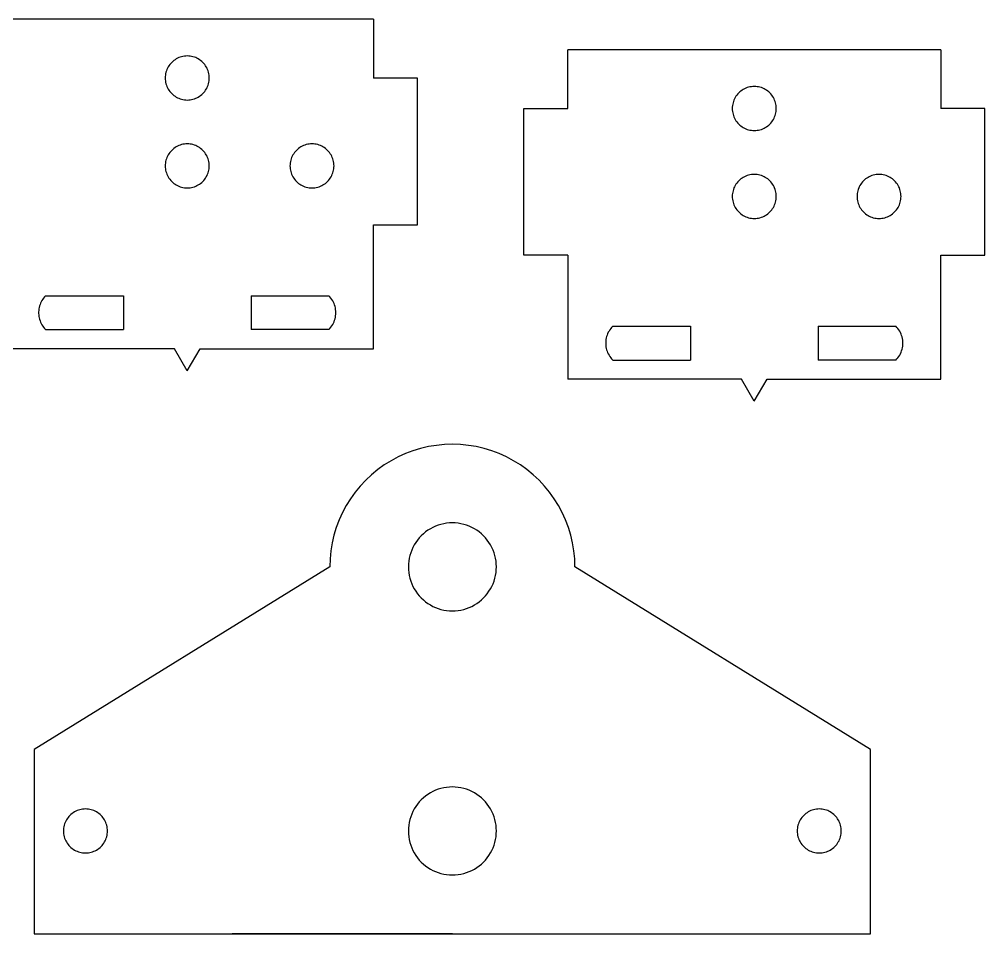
# Model space of a CAD drawing. Extents: x -403 to 403, y -278 to 278.
# Drawn here: x -116.6 to -50.8, y -158.1 to -95.8 of the extents above; entities that cross this region are included whole.
import ezdxf

# ---------------------------------------------------------------- set-up
doc = ezdxf.new("R2010")
doc.units = 0
doc.layers.get('0').update_dxf_attribs({"linetype": 'CONTINUOUS'})

msp = doc.modelspace()

# ---------------------------------------------------------------- linework, layer by layer
for p, q in [((-92.432, -95.827), (-117.832, -95.827)), ((-92.432, -95.827), (-92.432, -99.827)), ((-53.793, -97.906), (-79.193, -97.906)), ((-79.193, -101.906), (-79.193, -97.906)), ((-53.793, -97.906), (-53.793, -101.906)), ((-106.045, -98.637), (-106.121, -98.699)), ((-105.965, -98.579), (-106.045, -98.637)), ((-105.882, -98.528), (-105.965, -98.579)), ((-105.795, -98.481), (-105.882, -98.528)), ((-105.706, -98.441), (-105.795, -98.481)), ((-105.614, -98.406), (-105.706, -98.441)), ((-105.52, -98.378), (-105.614, -98.406)), ((-105.424, -98.355), (-105.52, -98.378)), ((-105.327, -98.339), (-105.424, -98.355)), ((-105.23, -98.33), (-105.327, -98.339)), ((-105.132, -98.327), (-105.23, -98.33)), ((-105.034, -98.33), (-105.132, -98.327)), ((-104.936, -98.339), (-105.034, -98.33)), ((-104.839, -98.355), (-104.936, -98.339)), ((-104.743, -98.378), (-104.839, -98.355)), ((-104.649, -98.406), (-104.743, -98.378)), ((-104.558, -98.441), (-104.649, -98.406)), ((-104.468, -98.481), (-104.558, -98.441)), ((-104.382, -98.528), (-104.468, -98.481)), ((-104.298, -98.579), (-104.382, -98.528)), ((-104.218, -98.637), (-104.298, -98.579)), ((-104.143, -98.699), (-104.218, -98.637)), ((-106.517, -99.253), (-106.552, -99.344)), ((-106.477, -99.163), (-106.517, -99.253)), ((-106.431, -99.077), (-106.477, -99.163)), ((-106.379, -98.993), (-106.431, -99.077)), ((-106.322, -98.913), (-106.379, -98.993)), ((-106.259, -98.838), (-106.322, -98.913)), ((-106.192, -98.766), (-106.259, -98.838)), ((-106.121, -98.699), (-106.192, -98.766)), ((-104.071, -98.766), (-104.143, -98.699)), ((-104.004, -98.838), (-104.071, -98.766)), ((-103.942, -98.913), (-104.004, -98.838)), ((-103.884, -98.993), (-103.942, -98.913)), ((-103.833, -99.077), (-103.884, -98.993)), ((-103.786, -99.163), (-103.833, -99.077)), ((-103.746, -99.253), (-103.786, -99.163)), ((-103.711, -99.344), (-103.746, -99.253)), ((-106.628, -99.729), (-106.632, -99.827)), ((-106.632, -99.827), (-106.628, -99.925)), ((-106.619, -99.631), (-106.628, -99.729)), ((-106.628, -99.925), (-106.619, -100.022)), ((-106.603, -99.534), (-106.619, -99.631)), ((-106.581, -99.438), (-106.603, -99.534)), ((-106.552, -99.344), (-106.581, -99.438)), ((-103.683, -99.438), (-103.711, -99.344)), ((-103.66, -99.534), (-103.683, -99.438)), ((-103.644, -99.631), (-103.66, -99.534)), ((-103.635, -99.729), (-103.644, -99.631)), ((-103.644, -100.022), (-103.635, -99.925)), ((-103.632, -99.827), (-103.635, -99.729)), ((-103.635, -99.925), (-103.632, -99.827)), ((-89.432, -99.827), (-92.432, -99.827)), ((-89.432, -109.827), (-89.432, -99.827)), ((-106.619, -100.022), (-106.603, -100.119)), ((-106.603, -100.119), (-106.581, -100.215)), ((-106.581, -100.215), (-106.552, -100.309)), ((-106.552, -100.309), (-106.517, -100.401)), ((-106.517, -100.401), (-106.477, -100.49)), ((-106.477, -100.49), (-106.431, -100.577)), ((-106.431, -100.577), (-106.379, -100.66)), ((-103.884, -100.66), (-103.833, -100.577)), ((-103.833, -100.577), (-103.786, -100.49)), ((-103.786, -100.49), (-103.746, -100.401)), ((-103.746, -100.401), (-103.711, -100.309)), ((-103.711, -100.309), (-103.683, -100.215)), ((-103.683, -100.215), (-103.66, -100.119)), ((-103.66, -100.119), (-103.644, -100.022)), ((-67.243, -100.607), (-67.327, -100.658)), ((-67.157, -100.56), (-67.243, -100.607)), ((-67.067, -100.52), (-67.157, -100.56)), ((-66.976, -100.485), (-67.067, -100.52)), ((-66.882, -100.457), (-66.976, -100.485)), ((-66.786, -100.434), (-66.882, -100.457)), ((-66.689, -100.418), (-66.786, -100.434)), ((-66.592, -100.409), (-66.689, -100.418)), ((-66.493, -100.406), (-66.592, -100.409)), ((-66.395, -100.409), (-66.493, -100.406)), ((-66.298, -100.418), (-66.395, -100.409)), ((-66.201, -100.434), (-66.298, -100.418)), ((-66.105, -100.457), (-66.201, -100.434)), ((-66.011, -100.485), (-66.105, -100.457)), ((-65.919, -100.52), (-66.011, -100.485)), ((-65.83, -100.56), (-65.919, -100.52)), ((-65.743, -100.607), (-65.83, -100.56)), ((-65.66, -100.658), (-65.743, -100.607)), ((-106.379, -100.66), (-106.322, -100.74)), ((-106.322, -100.74), (-106.259, -100.816)), ((-106.259, -100.816), (-106.192, -100.887)), ((-106.192, -100.887), (-106.121, -100.954)), ((-106.121, -100.954), (-106.045, -101.017)), ((-106.045, -101.017), (-105.965, -101.074)), ((-105.965, -101.074), (-105.882, -101.126)), ((-105.882, -101.126), (-105.795, -101.172)), ((-105.795, -101.172), (-105.706, -101.212)), ((-105.706, -101.212), (-105.614, -101.247)), ((-105.614, -101.247), (-105.52, -101.276)), ((-105.52, -101.276), (-105.424, -101.298)), ((-105.424, -101.298), (-105.327, -101.314)), ((-104.936, -101.314), (-104.839, -101.298)), ((-104.839, -101.298), (-104.743, -101.276)), ((-104.743, -101.276), (-104.649, -101.247)), ((-104.649, -101.247), (-104.558, -101.212)), ((-104.558, -101.212), (-104.468, -101.172)), ((-104.468, -101.172), (-104.382, -101.126)), ((-104.382, -101.126), (-104.298, -101.074)), ((-104.298, -101.074), (-104.218, -101.017)), ((-104.218, -101.017), (-104.143, -100.954)), ((-104.143, -100.954), (-104.071, -100.887)), ((-104.071, -100.887), (-104.004, -100.816)), ((-104.004, -100.816), (-103.942, -100.74)), ((-103.942, -100.74), (-103.884, -100.66)), ((-67.839, -101.242), (-67.879, -101.332)), ((-67.792, -101.156), (-67.839, -101.242)), ((-67.741, -101.072), (-67.792, -101.156)), ((-67.683, -100.993), (-67.741, -101.072)), ((-67.621, -100.917), (-67.683, -100.993)), ((-67.554, -100.845), (-67.621, -100.917)), ((-67.482, -100.778), (-67.554, -100.845)), ((-67.407, -100.716), (-67.482, -100.778)), ((-67.327, -100.658), (-67.407, -100.716)), ((-65.58, -100.716), (-65.66, -100.658)), ((-65.504, -100.778), (-65.58, -100.716)), ((-65.433, -100.845), (-65.504, -100.778)), ((-65.366, -100.917), (-65.433, -100.845)), ((-65.303, -100.993), (-65.366, -100.917)), ((-65.246, -101.072), (-65.303, -100.993)), ((-65.194, -101.156), (-65.246, -101.072)), ((-65.148, -101.242), (-65.194, -101.156)), ((-65.108, -101.332), (-65.148, -101.242)), ((-105.327, -101.314), (-105.23, -101.323)), ((-105.23, -101.323), (-105.132, -101.327)), ((-105.132, -101.327), (-105.034, -101.323)), ((-105.034, -101.323), (-104.936, -101.314)), ((-82.193, -101.906), (-79.193, -101.906)), ((-82.193, -111.906), (-82.193, -101.906)), ((-67.99, -101.808), (-67.993, -101.906)), ((-67.993, -101.906), (-67.99, -102.004)), ((-67.981, -101.71), (-67.99, -101.808)), ((-67.965, -101.613), (-67.981, -101.71)), ((-67.942, -101.517), (-67.965, -101.613)), ((-67.914, -101.423), (-67.942, -101.517)), ((-67.879, -101.332), (-67.914, -101.423)), ((-65.073, -101.423), (-65.108, -101.332)), ((-65.045, -101.517), (-65.073, -101.423)), ((-65.022, -101.613), (-65.045, -101.517)), ((-65.006, -101.71), (-65.022, -101.613)), ((-64.997, -101.808), (-65.006, -101.71)), ((-64.993, -101.906), (-64.997, -101.808)), ((-64.997, -102.004), (-64.993, -101.906)), ((-50.793, -101.906), (-53.793, -101.906)), ((-50.793, -111.906), (-50.793, -101.906)), ((-67.99, -102.004), (-67.981, -102.101)), ((-67.981, -102.101), (-67.965, -102.198)), ((-67.965, -102.198), (-67.942, -102.294)), ((-67.942, -102.294), (-67.914, -102.388)), ((-67.914, -102.388), (-67.879, -102.48)), ((-67.879, -102.48), (-67.839, -102.569)), ((-67.839, -102.569), (-67.792, -102.656)), ((-65.194, -102.656), (-65.148, -102.569)), ((-65.148, -102.569), (-65.108, -102.48)), ((-65.108, -102.48), (-65.073, -102.388)), ((-65.073, -102.388), (-65.045, -102.294)), ((-65.045, -102.294), (-65.022, -102.198)), ((-65.022, -102.198), (-65.006, -102.101)), ((-65.006, -102.101), (-64.997, -102.004)), ((-67.792, -102.656), (-67.741, -102.739)), ((-67.741, -102.739), (-67.683, -102.819)), ((-67.683, -102.819), (-67.621, -102.895)), ((-67.621, -102.895), (-67.554, -102.966)), ((-67.554, -102.966), (-67.482, -103.033)), ((-67.482, -103.033), (-67.407, -103.096)), ((-67.407, -103.096), (-67.327, -103.153)), ((-67.327, -103.153), (-67.243, -103.205)), ((-67.243, -103.205), (-67.157, -103.251)), ((-67.157, -103.251), (-67.067, -103.291)), ((-65.919, -103.291), (-65.83, -103.251)), ((-65.83, -103.251), (-65.743, -103.205)), ((-65.743, -103.205), (-65.66, -103.153)), ((-65.66, -103.153), (-65.58, -103.096)), ((-65.58, -103.096), (-65.504, -103.033)), ((-65.504, -103.033), (-65.433, -102.966)), ((-65.433, -102.966), (-65.366, -102.895)), ((-65.366, -102.895), (-65.303, -102.819)), ((-65.303, -102.819), (-65.246, -102.739)), ((-65.246, -102.739), (-65.194, -102.656)), ((-67.067, -103.291), (-66.976, -103.326)), ((-66.976, -103.326), (-66.882, -103.355)), ((-66.882, -103.355), (-66.786, -103.377)), ((-66.786, -103.377), (-66.689, -103.393)), ((-66.689, -103.393), (-66.592, -103.402)), ((-66.592, -103.402), (-66.493, -103.406)), ((-66.493, -103.406), (-66.395, -103.402)), ((-66.395, -103.402), (-66.298, -103.393)), ((-66.298, -103.393), (-66.201, -103.377)), ((-66.201, -103.377), (-66.105, -103.355)), ((-66.105, -103.355), (-66.011, -103.326)), ((-66.011, -103.326), (-65.919, -103.291)), ((-105.965, -104.571), (-106.045, -104.628)), ((-105.882, -104.519), (-105.965, -104.571)), ((-105.795, -104.473), (-105.882, -104.519)), ((-105.706, -104.433), (-105.795, -104.473)), ((-105.614, -104.398), (-105.706, -104.433)), ((-105.52, -104.37), (-105.614, -104.398)), ((-105.424, -104.347), (-105.52, -104.37)), ((-105.327, -104.331), (-105.424, -104.347)), ((-105.23, -104.322), (-105.327, -104.331)), ((-105.132, -104.318), (-105.23, -104.322)), ((-105.034, -104.322), (-105.132, -104.318)), ((-104.936, -104.331), (-105.034, -104.322)), ((-104.839, -104.347), (-104.936, -104.331)), ((-104.743, -104.37), (-104.839, -104.347)), ((-104.649, -104.398), (-104.743, -104.37)), ((-104.558, -104.433), (-104.649, -104.398)), ((-104.468, -104.473), (-104.558, -104.433)), ((-104.382, -104.519), (-104.468, -104.473)), ((-104.298, -104.571), (-104.382, -104.519)), ((-104.218, -104.628), (-104.298, -104.571)), ((-97.465, -104.571), (-97.545, -104.628)), ((-97.382, -104.519), (-97.465, -104.571)), ((-97.295, -104.473), (-97.382, -104.519)), ((-97.206, -104.433), (-97.295, -104.473)), ((-97.114, -104.398), (-97.206, -104.433)), ((-97.02, -104.37), (-97.114, -104.398)), ((-96.924, -104.347), (-97.02, -104.37)), ((-96.827, -104.331), (-96.924, -104.347)), ((-96.73, -104.322), (-96.827, -104.331)), ((-96.632, -104.318), (-96.73, -104.322)), ((-96.534, -104.322), (-96.632, -104.318)), ((-96.436, -104.331), (-96.534, -104.322)), ((-96.339, -104.347), (-96.436, -104.331)), ((-96.243, -104.37), (-96.339, -104.347)), ((-96.149, -104.398), (-96.243, -104.37)), ((-96.058, -104.433), (-96.149, -104.398)), ((-95.968, -104.473), (-96.058, -104.433)), ((-95.882, -104.519), (-95.968, -104.473)), ((-95.798, -104.571), (-95.882, -104.519)), ((-95.718, -104.628), (-95.798, -104.571)), ((-106.517, -105.244), (-106.552, -105.336)), ((-106.477, -105.155), (-106.517, -105.244)), ((-106.431, -105.068), (-106.477, -105.155)), ((-106.379, -104.985), (-106.431, -105.068)), ((-106.322, -104.905), (-106.379, -104.985)), ((-106.259, -104.829), (-106.322, -104.905)), ((-106.192, -104.758), (-106.259, -104.829)), ((-106.121, -104.691), (-106.192, -104.758)), ((-106.045, -104.628), (-106.121, -104.691)), ((-104.143, -104.691), (-104.218, -104.628)), ((-104.071, -104.758), (-104.143, -104.691)), ((-104.004, -104.829), (-104.071, -104.758)), ((-103.942, -104.905), (-104.004, -104.829)), ((-103.884, -104.985), (-103.942, -104.905)), ((-103.833, -105.068), (-103.884, -104.985)), ((-103.786, -105.155), (-103.833, -105.068)), ((-103.746, -105.244), (-103.786, -105.155)), ((-103.711, -105.336), (-103.746, -105.244)), ((-98.017, -105.244), (-98.052, -105.336)), ((-97.977, -105.155), (-98.017, -105.244)), ((-97.931, -105.068), (-97.977, -105.155)), ((-97.879, -104.985), (-97.931, -105.068)), ((-97.822, -104.905), (-97.879, -104.985)), ((-97.759, -104.829), (-97.822, -104.905)), ((-97.692, -104.758), (-97.759, -104.829)), ((-97.621, -104.691), (-97.692, -104.758)), ((-97.545, -104.628), (-97.621, -104.691)), ((-95.643, -104.691), (-95.718, -104.628)), ((-95.571, -104.758), (-95.643, -104.691)), ((-95.504, -104.829), (-95.571, -104.758)), ((-95.442, -104.905), (-95.504, -104.829)), ((-95.384, -104.985), (-95.442, -104.905)), ((-95.333, -105.068), (-95.384, -104.985)), ((-95.286, -105.155), (-95.333, -105.068)), ((-95.246, -105.244), (-95.286, -105.155)), ((-95.211, -105.336), (-95.246, -105.244)), ((-106.628, -105.72), (-106.632, -105.818)), ((-106.632, -105.818), (-106.628, -105.917)), ((-106.619, -105.623), (-106.628, -105.72)), ((-106.603, -105.526), (-106.619, -105.623)), ((-106.581, -105.43), (-106.603, -105.526)), ((-106.552, -105.336), (-106.581, -105.43)), ((-103.683, -105.43), (-103.711, -105.336)), ((-103.66, -105.526), (-103.683, -105.43)), ((-103.644, -105.623), (-103.66, -105.526)), ((-103.635, -105.72), (-103.644, -105.623)), ((-103.632, -105.818), (-103.635, -105.72)), ((-103.635, -105.917), (-103.632, -105.818)), ((-98.128, -105.72), (-98.132, -105.818)), ((-98.132, -105.818), (-98.128, -105.917)), ((-98.119, -105.623), (-98.128, -105.72)), ((-98.103, -105.526), (-98.119, -105.623)), ((-98.081, -105.43), (-98.103, -105.526)), ((-98.052, -105.336), (-98.081, -105.43)), ((-95.183, -105.43), (-95.211, -105.336)), ((-95.16, -105.526), (-95.183, -105.43)), ((-95.144, -105.623), (-95.16, -105.526)), ((-95.135, -105.72), (-95.144, -105.623)), ((-95.132, -105.818), (-95.135, -105.72)), ((-95.135, -105.917), (-95.132, -105.818)), ((-106.628, -105.917), (-106.619, -106.014)), ((-106.619, -106.014), (-106.603, -106.111)), ((-106.603, -106.111), (-106.581, -106.207)), ((-106.581, -106.207), (-106.552, -106.301)), ((-106.552, -106.301), (-106.517, -106.392)), ((-106.517, -106.392), (-106.477, -106.482)), ((-106.477, -106.482), (-106.431, -106.568)), ((-103.833, -106.568), (-103.786, -106.482)), ((-103.786, -106.482), (-103.746, -106.392)), ((-103.746, -106.392), (-103.711, -106.301)), ((-103.711, -106.301), (-103.683, -106.207)), ((-103.683, -106.207), (-103.66, -106.111)), ((-103.66, -106.111), (-103.644, -106.014)), ((-103.644, -106.014), (-103.635, -105.917)), ((-98.128, -105.917), (-98.119, -106.014)), ((-98.119, -106.014), (-98.103, -106.111)), ((-98.103, -106.111), (-98.081, -106.207)), ((-98.081, -106.207), (-98.052, -106.301)), ((-98.052, -106.301), (-98.017, -106.392)), ((-98.017, -106.392), (-97.977, -106.482)), ((-97.977, -106.482), (-97.931, -106.568)), ((-95.333, -106.568), (-95.286, -106.482)), ((-95.286, -106.482), (-95.246, -106.392)), ((-95.246, -106.392), (-95.211, -106.301)), ((-95.211, -106.301), (-95.183, -106.207)), ((-95.183, -106.207), (-95.16, -106.111)), ((-95.16, -106.111), (-95.144, -106.014)), ((-95.144, -106.014), (-95.135, -105.917)), ((-67.157, -106.552), (-67.243, -106.598)), ((-67.067, -106.512), (-67.157, -106.552)), ((-66.976, -106.477), (-67.067, -106.512)), ((-66.882, -106.449), (-66.976, -106.477)), ((-66.786, -106.426), (-66.882, -106.449)), ((-66.689, -106.41), (-66.786, -106.426)), ((-66.592, -106.401), (-66.689, -106.41)), ((-66.493, -106.397), (-66.592, -106.401)), ((-66.395, -106.401), (-66.493, -106.397)), ((-66.298, -106.41), (-66.395, -106.401)), ((-66.201, -106.426), (-66.298, -106.41)), ((-66.105, -106.449), (-66.201, -106.426)), ((-66.011, -106.477), (-66.105, -106.449)), ((-65.919, -106.512), (-66.011, -106.477)), ((-65.83, -106.552), (-65.919, -106.512)), ((-65.743, -106.598), (-65.83, -106.552)), ((-58.657, -106.552), (-58.743, -106.598)), ((-58.567, -106.512), (-58.657, -106.552)), ((-58.476, -106.477), (-58.567, -106.512)), ((-58.382, -106.449), (-58.476, -106.477)), ((-58.286, -106.426), (-58.382, -106.449)), ((-58.189, -106.41), (-58.286, -106.426)), ((-58.092, -106.401), (-58.189, -106.41)), ((-57.993, -106.397), (-58.092, -106.401)), ((-57.895, -106.401), (-57.993, -106.397)), ((-57.798, -106.41), (-57.895, -106.401)), ((-57.701, -106.426), (-57.798, -106.41)), ((-57.605, -106.449), (-57.701, -106.426)), ((-57.511, -106.477), (-57.605, -106.449)), ((-57.419, -106.512), (-57.511, -106.477)), ((-57.33, -106.552), (-57.419, -106.512)), ((-57.243, -106.598), (-57.33, -106.552)), ((-106.431, -106.568), (-106.379, -106.652)), ((-106.379, -106.652), (-106.322, -106.732)), ((-106.322, -106.732), (-106.259, -106.807)), ((-106.259, -106.807), (-106.192, -106.879)), ((-106.192, -106.879), (-106.121, -106.946)), ((-106.121, -106.946), (-106.045, -107.008)), ((-106.045, -107.008), (-105.965, -107.066)), ((-105.965, -107.066), (-105.882, -107.118)), ((-105.882, -107.118), (-105.795, -107.164)), ((-105.795, -107.164), (-105.706, -107.204)), ((-105.706, -107.204), (-105.614, -107.239)), ((-104.649, -107.239), (-104.558, -107.204)), ((-104.558, -107.204), (-104.468, -107.164)), ((-104.468, -107.164), (-104.382, -107.118)), ((-104.382, -107.118), (-104.298, -107.066)), ((-104.298, -107.066), (-104.218, -107.008)), ((-104.218, -107.008), (-104.143, -106.946)), ((-104.143, -106.946), (-104.071, -106.879)), ((-104.071, -106.879), (-104.004, -106.807)), ((-104.004, -106.807), (-103.942, -106.732)), ((-103.942, -106.732), (-103.884, -106.652)), ((-103.884, -106.652), (-103.833, -106.568)), ((-97.931, -106.568), (-97.879, -106.652)), ((-97.879, -106.652), (-97.822, -106.732)), ((-97.822, -106.732), (-97.759, -106.807)), ((-97.759, -106.807), (-97.692, -106.879)), ((-97.692, -106.879), (-97.621, -106.946)), ((-97.621, -106.946), (-97.545, -107.008)), ((-97.545, -107.008), (-97.465, -107.066)), ((-97.465, -107.066), (-97.382, -107.118)), ((-97.382, -107.118), (-97.295, -107.164)), ((-97.295, -107.164), (-97.206, -107.204)), ((-97.206, -107.204), (-97.114, -107.239)), ((-96.149, -107.239), (-96.058, -107.204)), ((-96.058, -107.204), (-95.968, -107.164)), ((-95.968, -107.164), (-95.882, -107.118)), ((-95.882, -107.118), (-95.798, -107.066)), ((-95.798, -107.066), (-95.718, -107.008)), ((-95.718, -107.008), (-95.643, -106.946)), ((-95.643, -106.946), (-95.571, -106.879)), ((-95.571, -106.879), (-95.504, -106.807)), ((-95.504, -106.807), (-95.442, -106.732)), ((-95.442, -106.732), (-95.384, -106.652)), ((-95.384, -106.652), (-95.333, -106.568)), ((-67.792, -107.147), (-67.839, -107.234)), ((-67.741, -107.064), (-67.792, -107.147)), ((-67.683, -106.984), (-67.741, -107.064)), ((-67.621, -106.908), (-67.683, -106.984)), ((-67.554, -106.837), (-67.621, -106.908)), ((-67.482, -106.77), (-67.554, -106.837)), ((-67.407, -106.707), (-67.482, -106.77)), ((-67.327, -106.65), (-67.407, -106.707)), ((-67.243, -106.598), (-67.327, -106.65)), ((-65.66, -106.65), (-65.743, -106.598)), ((-65.58, -106.707), (-65.66, -106.65)), ((-65.504, -106.77), (-65.58, -106.707)), ((-65.433, -106.837), (-65.504, -106.77)), ((-65.366, -106.908), (-65.433, -106.837)), ((-65.303, -106.984), (-65.366, -106.908)), ((-65.246, -107.064), (-65.303, -106.984)), ((-65.194, -107.147), (-65.246, -107.064)), ((-65.148, -107.234), (-65.194, -107.147)), ((-59.292, -107.147), (-59.339, -107.234)), ((-59.241, -107.064), (-59.292, -107.147)), ((-59.183, -106.984), (-59.241, -107.064)), ((-59.121, -106.908), (-59.183, -106.984)), ((-59.054, -106.837), (-59.121, -106.908)), ((-58.982, -106.77), (-59.054, -106.837)), ((-58.907, -106.707), (-58.982, -106.77)), ((-58.827, -106.65), (-58.907, -106.707)), ((-58.743, -106.598), (-58.827, -106.65)), ((-57.16, -106.65), (-57.243, -106.598)), ((-57.08, -106.707), (-57.16, -106.65)), ((-57.004, -106.77), (-57.08, -106.707)), ((-56.933, -106.837), (-57.004, -106.77)), ((-56.866, -106.908), (-56.933, -106.837)), ((-56.803, -106.984), (-56.866, -106.908)), ((-56.746, -107.064), (-56.803, -106.984)), ((-56.694, -107.147), (-56.746, -107.064)), ((-56.648, -107.234), (-56.694, -107.147)), ((-105.614, -107.239), (-105.52, -107.267)), ((-105.52, -107.267), (-105.424, -107.29)), ((-105.424, -107.29), (-105.327, -107.306)), ((-105.327, -107.306), (-105.23, -107.315)), ((-105.23, -107.315), (-105.132, -107.318)), ((-105.132, -107.318), (-105.034, -107.315)), ((-105.034, -107.315), (-104.936, -107.306)), ((-104.936, -107.306), (-104.839, -107.29)), ((-104.839, -107.29), (-104.743, -107.267)), ((-104.743, -107.267), (-104.649, -107.239)), ((-97.114, -107.239), (-97.02, -107.267)), ((-97.02, -107.267), (-96.924, -107.29)), ((-96.924, -107.29), (-96.827, -107.306)), ((-96.827, -107.306), (-96.73, -107.315)), ((-96.73, -107.315), (-96.632, -107.318)), ((-96.632, -107.318), (-96.534, -107.315)), ((-96.534, -107.315), (-96.436, -107.306)), ((-96.436, -107.306), (-96.339, -107.29)), ((-96.339, -107.29), (-96.243, -107.267)), ((-96.243, -107.267), (-96.149, -107.239)), ((-67.99, -107.799), (-67.993, -107.897)), ((-67.981, -107.702), (-67.99, -107.799)), ((-67.965, -107.605), (-67.981, -107.702)), ((-67.942, -107.509), (-67.965, -107.605)), ((-67.914, -107.415), (-67.942, -107.509)), ((-67.879, -107.323), (-67.914, -107.415)), ((-67.839, -107.234), (-67.879, -107.323)), ((-65.108, -107.323), (-65.148, -107.234)), ((-65.073, -107.415), (-65.108, -107.323)), ((-65.045, -107.509), (-65.073, -107.415)), ((-65.022, -107.605), (-65.045, -107.509)), ((-65.006, -107.702), (-65.022, -107.605)), ((-64.997, -107.799), (-65.006, -107.702)), ((-64.993, -107.897), (-64.997, -107.799)), ((-59.49, -107.799), (-59.493, -107.897)), ((-59.481, -107.702), (-59.49, -107.799)), ((-59.465, -107.605), (-59.481, -107.702)), ((-59.442, -107.509), (-59.465, -107.605)), ((-59.414, -107.415), (-59.442, -107.509)), ((-59.379, -107.323), (-59.414, -107.415)), ((-59.339, -107.234), (-59.379, -107.323)), ((-56.608, -107.323), (-56.648, -107.234)), ((-56.573, -107.415), (-56.608, -107.323)), ((-56.545, -107.509), (-56.573, -107.415)), ((-56.522, -107.605), (-56.545, -107.509)), ((-56.506, -107.702), (-56.522, -107.605)), ((-56.497, -107.799), (-56.506, -107.702)), ((-56.493, -107.897), (-56.497, -107.799)), ((-67.993, -107.897), (-67.99, -107.996)), ((-67.99, -107.996), (-67.981, -108.093)), ((-67.981, -108.093), (-67.965, -108.19)), ((-67.965, -108.19), (-67.942, -108.286)), ((-67.942, -108.286), (-67.914, -108.38)), ((-67.914, -108.38), (-67.879, -108.471)), ((-67.879, -108.471), (-67.839, -108.561)), ((-65.148, -108.561), (-65.108, -108.471)), ((-65.108, -108.471), (-65.073, -108.38)), ((-65.073, -108.38), (-65.045, -108.286)), ((-65.045, -108.286), (-65.022, -108.19)), ((-65.022, -108.19), (-65.006, -108.093)), ((-65.006, -108.093), (-64.997, -107.996)), ((-64.997, -107.996), (-64.993, -107.897)), ((-59.493, -107.897), (-59.49, -107.996)), ((-59.49, -107.996), (-59.481, -108.093)), ((-59.481, -108.093), (-59.465, -108.19)), ((-59.465, -108.19), (-59.442, -108.286)), ((-59.442, -108.286), (-59.414, -108.38)), ((-59.414, -108.38), (-59.379, -108.471)), ((-59.379, -108.471), (-59.339, -108.561)), ((-56.648, -108.561), (-56.608, -108.471)), ((-56.608, -108.471), (-56.573, -108.38)), ((-56.573, -108.38), (-56.545, -108.286)), ((-56.545, -108.286), (-56.522, -108.19)), ((-56.522, -108.19), (-56.506, -108.093)), ((-56.506, -108.093), (-56.497, -107.996)), ((-56.497, -107.996), (-56.493, -107.897)), ((-67.839, -108.561), (-67.792, -108.647)), ((-67.792, -108.647), (-67.741, -108.731)), ((-67.741, -108.731), (-67.683, -108.811)), ((-67.683, -108.811), (-67.621, -108.886)), ((-67.621, -108.886), (-67.554, -108.958)), ((-67.554, -108.958), (-67.482, -109.025)), ((-67.482, -109.025), (-67.407, -109.088)), ((-67.407, -109.088), (-67.327, -109.145)), ((-67.327, -109.145), (-67.243, -109.197)), ((-67.243, -109.197), (-67.157, -109.243)), ((-65.83, -109.243), (-65.743, -109.197)), ((-65.743, -109.197), (-65.66, -109.145)), ((-65.66, -109.145), (-65.58, -109.088)), ((-65.58, -109.088), (-65.504, -109.025)), ((-65.504, -109.025), (-65.433, -108.958)), ((-65.433, -108.958), (-65.366, -108.886)), ((-65.366, -108.886), (-65.303, -108.811)), ((-65.303, -108.811), (-65.246, -108.731)), ((-65.246, -108.731), (-65.194, -108.647)), ((-65.194, -108.647), (-65.148, -108.561)), ((-59.339, -108.561), (-59.292, -108.647)), ((-59.292, -108.647), (-59.241, -108.731)), ((-59.241, -108.731), (-59.183, -108.811)), ((-59.183, -108.811), (-59.121, -108.886)), ((-59.121, -108.886), (-59.054, -108.958)), ((-59.054, -108.958), (-58.982, -109.025)), ((-58.982, -109.025), (-58.907, -109.088)), ((-58.907, -109.088), (-58.827, -109.145)), ((-58.827, -109.145), (-58.743, -109.197)), ((-58.743, -109.197), (-58.657, -109.243)), ((-57.33, -109.243), (-57.243, -109.197)), ((-57.243, -109.197), (-57.16, -109.145)), ((-57.16, -109.145), (-57.08, -109.088)), ((-57.08, -109.088), (-57.004, -109.025)), ((-57.004, -109.025), (-56.933, -108.958)), ((-56.933, -108.958), (-56.866, -108.886)), ((-56.866, -108.886), (-56.803, -108.811)), ((-56.803, -108.811), (-56.746, -108.731)), ((-56.746, -108.731), (-56.694, -108.647)), ((-56.694, -108.647), (-56.648, -108.561)), ((-92.432, -118.277), (-92.432, -109.827)), ((-92.432, -109.827), (-89.432, -109.827)), ((-67.157, -109.243), (-67.067, -109.283)), ((-67.067, -109.283), (-66.976, -109.318)), ((-66.976, -109.318), (-66.882, -109.346)), ((-66.882, -109.346), (-66.786, -109.369)), ((-66.786, -109.369), (-66.689, -109.385)), ((-66.689, -109.385), (-66.592, -109.394)), ((-66.592, -109.394), (-66.493, -109.397)), ((-66.493, -109.397), (-66.395, -109.394)), ((-66.395, -109.394), (-66.298, -109.385)), ((-66.298, -109.385), (-66.201, -109.369)), ((-66.201, -109.369), (-66.105, -109.346)), ((-66.105, -109.346), (-66.011, -109.318)), ((-66.011, -109.318), (-65.919, -109.283)), ((-65.919, -109.283), (-65.83, -109.243)), ((-58.657, -109.243), (-58.567, -109.283)), ((-58.567, -109.283), (-58.476, -109.318)), ((-58.476, -109.318), (-58.382, -109.346)), ((-58.382, -109.346), (-58.286, -109.369)), ((-58.286, -109.369), (-58.189, -109.385)), ((-58.189, -109.385), (-58.092, -109.394)), ((-58.092, -109.394), (-57.993, -109.397)), ((-57.993, -109.397), (-57.895, -109.394)), ((-57.895, -109.394), (-57.798, -109.385)), ((-57.798, -109.385), (-57.701, -109.369)), ((-57.701, -109.369), (-57.605, -109.346)), ((-57.605, -109.346), (-57.511, -109.318)), ((-57.511, -109.318), (-57.419, -109.283)), ((-57.419, -109.283), (-57.33, -109.243)), ((-79.193, -111.906), (-82.193, -111.906)), ((-79.193, -111.906), (-79.193, -120.356)), ((-53.793, -120.356), (-53.793, -111.906)), ((-53.793, -111.906), (-50.793, -111.906)), ((-115.081, -115.08), (-115.124, -115.173)), ((-115.031, -114.991), (-115.081, -115.08)), ((-114.977, -114.904), (-115.031, -114.991)), ((-114.917, -114.822), (-114.977, -114.904)), ((-114.852, -114.743), (-114.917, -114.822)), ((-114.782, -114.668), (-114.852, -114.743)), ((-114.782, -114.668), (-109.482, -114.668)), ((-109.482, -114.668), (-109.482, -116.968)), ((-100.782, -114.668), (-100.782, -116.968)), ((-100.782, -114.668), (-95.482, -114.668)), ((-95.409, -114.746), (-95.482, -114.668)), ((-95.341, -114.828), (-95.409, -114.746)), ((-95.279, -114.915), (-95.341, -114.828)), ((-95.223, -115.005), (-95.279, -114.915)), ((-95.173, -115.099), (-95.223, -115.005)), ((-95.129, -115.196), (-95.173, -115.099)), ((-115.251, -115.665), (-115.257, -115.767)), ((-115.257, -115.767), (-115.257, -115.87)), ((-115.238, -115.564), (-115.251, -115.665)), ((-115.219, -115.464), (-115.238, -115.564)), ((-115.193, -115.365), (-115.219, -115.464)), ((-115.162, -115.268), (-115.193, -115.365)), ((-115.124, -115.173), (-115.162, -115.268)), ((-95.092, -115.296), (-95.129, -115.196)), ((-95.061, -115.398), (-95.092, -115.296)), ((-95.037, -115.501), (-95.061, -115.398)), ((-95.019, -115.606), (-95.037, -115.501)), ((-95.009, -115.712), (-95.019, -115.606)), ((-95.005, -115.818), (-95.009, -115.712)), ((-115.257, -115.87), (-115.251, -115.972)), ((-115.251, -115.972), (-115.238, -116.073)), ((-115.238, -116.073), (-115.219, -116.173)), ((-115.219, -116.173), (-115.193, -116.272)), ((-115.193, -116.272), (-115.162, -116.369)), ((-115.162, -116.369), (-115.124, -116.464)), ((-95.129, -116.441), (-95.092, -116.341)), ((-95.092, -116.341), (-95.061, -116.239)), ((-95.061, -116.239), (-95.037, -116.136)), ((-95.037, -116.136), (-95.019, -116.031)), ((-95.019, -116.031), (-95.009, -115.925)), ((-95.009, -115.925), (-95.005, -115.818)), ((-115.124, -116.464), (-115.081, -116.557)), ((-115.081, -116.557), (-115.031, -116.646)), ((-115.031, -116.646), (-114.977, -116.733)), ((-114.977, -116.733), (-114.917, -116.815)), ((-114.917, -116.815), (-114.852, -116.894)), ((-114.852, -116.894), (-114.782, -116.968)), ((-114.782, -116.968), (-109.482, -116.968)), ((-95.482, -116.968), (-100.782, -116.968)), ((-95.482, -116.968), (-95.409, -116.891)), ((-95.409, -116.891), (-95.341, -116.809)), ((-95.341, -116.809), (-95.279, -116.722)), ((-95.279, -116.722), (-95.223, -116.632)), ((-95.223, -116.632), (-95.173, -116.538)), ((-95.173, -116.538), (-95.129, -116.441)), ((-76.393, -117.07), (-76.443, -117.159)), ((-76.339, -116.983), (-76.393, -117.07)), ((-76.278, -116.901), (-76.339, -116.983)), ((-76.213, -116.822), (-76.278, -116.901)), ((-76.143, -116.747), (-76.213, -116.822)), ((-76.143, -116.747), (-70.843, -116.747)), ((-70.843, -116.747), (-70.843, -119.047)), ((-62.143, -116.747), (-62.143, -119.047)), ((-62.143, -116.747), (-56.843, -116.747)), ((-56.771, -116.825), (-56.843, -116.747)), ((-56.703, -116.907), (-56.771, -116.825)), ((-56.641, -116.994), (-56.703, -116.907)), ((-56.585, -117.084), (-56.641, -116.994)), ((-56.535, -117.178), (-56.585, -117.084)), ((-76.613, -117.744), (-76.619, -117.846)), ((-76.6, -117.643), (-76.613, -117.744)), ((-76.581, -117.543), (-76.6, -117.643)), ((-76.555, -117.444), (-76.581, -117.543)), ((-76.524, -117.347), (-76.555, -117.444)), ((-76.486, -117.252), (-76.524, -117.347)), ((-76.443, -117.159), (-76.486, -117.252)), ((-56.491, -117.275), (-56.535, -117.178)), ((-56.453, -117.375), (-56.491, -117.275)), ((-56.422, -117.477), (-56.453, -117.375)), ((-56.398, -117.58), (-56.422, -117.477)), ((-56.381, -117.685), (-56.398, -117.58)), ((-56.371, -117.791), (-56.381, -117.685)), ((-106.007, -118.277), (-117.832, -118.277)), ((-105.132, -119.777), (-106.007, -118.277)), ((-105.132, -119.777), (-104.256, -118.277)), ((-104.256, -118.277), (-92.432, -118.277)), ((-76.619, -117.846), (-76.619, -117.949)), ((-76.619, -117.949), (-76.613, -118.051)), ((-76.613, -118.051), (-76.6, -118.152)), ((-76.6, -118.152), (-76.581, -118.252)), ((-76.581, -118.252), (-76.555, -118.351)), ((-76.555, -118.351), (-76.524, -118.448)), ((-56.453, -118.42), (-56.422, -118.318)), ((-56.422, -118.318), (-56.398, -118.215)), ((-56.398, -118.215), (-56.381, -118.11)), ((-56.381, -118.11), (-56.371, -118.004)), ((-56.367, -117.897), (-56.371, -117.791)), ((-56.371, -118.004), (-56.367, -117.897)), ((-76.524, -118.448), (-76.486, -118.543)), ((-76.486, -118.543), (-76.443, -118.636)), ((-76.443, -118.636), (-76.393, -118.725)), ((-76.393, -118.725), (-76.339, -118.812)), ((-76.339, -118.812), (-76.278, -118.894)), ((-76.278, -118.894), (-76.213, -118.973)), ((-76.213, -118.973), (-76.143, -119.047)), ((-76.143, -119.047), (-70.843, -119.047)), ((-56.843, -119.047), (-62.143, -119.047)), ((-56.843, -119.047), (-56.771, -118.97)), ((-56.771, -118.97), (-56.703, -118.888)), ((-56.703, -118.888), (-56.641, -118.801)), ((-56.641, -118.801), (-56.585, -118.711)), ((-56.585, -118.711), (-56.535, -118.617)), ((-56.535, -118.617), (-56.491, -118.52)), ((-56.491, -118.52), (-56.453, -118.42)), ((-67.369, -120.356), (-79.193, -120.356)), ((-66.493, -121.856), (-67.369, -120.356)), ((-66.493, -121.856), (-65.618, -120.356)), ((-65.618, -120.356), (-53.793, -120.356)), ((-88.696, -124.951), (-89.228, -125.075)), ((-88.157, -124.862), (-88.696, -124.951)), ((-87.613, -124.809), (-88.157, -124.862)), ((-87.066, -124.791), (-87.613, -124.809)), ((-86.52, -124.809), (-87.066, -124.791)), ((-85.976, -124.862), (-86.52, -124.809)), ((-85.437, -124.951), (-85.976, -124.862)), ((-84.904, -125.075), (-85.437, -124.951)), ((-90.263, -125.427), (-90.761, -125.652)), ((-89.752, -125.234), (-90.263, -125.427)), ((-89.228, -125.075), (-89.752, -125.234)), ((-84.381, -125.234), (-84.904, -125.075)), ((-83.87, -125.427), (-84.381, -125.234)), ((-83.372, -125.652), (-83.87, -125.427)), ((-91.707, -126.199), (-92.152, -126.517)), ((-91.243, -125.91), (-91.707, -126.199)), ((-90.761, -125.652), (-91.243, -125.91)), ((-82.89, -125.91), (-83.372, -125.652)), ((-82.425, -126.199), (-82.89, -125.91)), ((-81.981, -126.517), (-82.425, -126.199)), ((-92.574, -126.864), (-92.973, -127.238)), ((-92.152, -126.517), (-92.574, -126.864)), ((-81.558, -126.864), (-81.981, -126.517)), ((-81.159, -127.238), (-81.558, -126.864)), ((-92.973, -127.238), (-93.347, -127.637)), ((-80.786, -127.637), (-81.159, -127.238)), ((-93.694, -128.059), (-94.012, -128.503)), ((-93.347, -127.637), (-93.694, -128.059)), ((-80.439, -128.059), (-80.786, -127.637)), ((-80.121, -128.503), (-80.439, -128.059)), ((-94.012, -128.503), (-94.301, -128.968)), ((-79.832, -128.968), (-80.121, -128.503)), ((-94.558, -129.45), (-94.784, -129.948)), ((-94.301, -128.968), (-94.558, -129.45)), ((-79.574, -129.45), (-79.832, -128.968)), ((-79.349, -129.948), (-79.574, -129.45)), ((-94.784, -129.948), (-94.977, -130.459)), ((-87.843, -130.247), (-88.031, -130.304)), ((-87.652, -130.202), (-87.843, -130.247)), ((-87.458, -130.17), (-87.652, -130.202)), ((-87.263, -130.151), (-87.458, -130.17)), ((-87.066, -130.144), (-87.263, -130.151)), ((-86.87, -130.151), (-87.066, -130.144)), ((-86.675, -130.17), (-86.87, -130.151)), ((-86.481, -130.202), (-86.675, -130.17)), ((-86.29, -130.247), (-86.481, -130.202)), ((-86.102, -130.304), (-86.29, -130.247)), ((-79.156, -130.459), (-79.349, -129.948)), ((-94.977, -130.459), (-95.135, -130.982)), ((-89.044, -130.889), (-89.188, -131.023)), ((-88.893, -130.764), (-89.044, -130.889)), ((-88.733, -130.65), (-88.893, -130.764)), ((-88.566, -130.546), (-88.733, -130.65)), ((-88.393, -130.454), (-88.566, -130.546)), ((-88.214, -130.373), (-88.393, -130.454)), ((-88.031, -130.304), (-88.214, -130.373)), ((-85.918, -130.373), (-86.102, -130.304)), ((-85.739, -130.454), (-85.918, -130.373)), ((-85.566, -130.546), (-85.739, -130.454)), ((-85.4, -130.65), (-85.566, -130.546)), ((-85.24, -130.764), (-85.4, -130.65)), ((-85.088, -130.889), (-85.24, -130.764)), ((-84.945, -131.023), (-85.088, -130.889)), ((-78.997, -130.982), (-79.156, -130.459)), ((-95.259, -131.515), (-95.349, -132.054)), ((-95.135, -130.982), (-95.259, -131.515)), ((-89.561, -131.478), (-89.664, -131.644)), ((-89.446, -131.318), (-89.561, -131.478)), ((-89.322, -131.166), (-89.446, -131.318)), ((-89.188, -131.023), (-89.322, -131.166)), ((-84.811, -131.166), (-84.945, -131.023)), ((-84.686, -131.318), (-84.811, -131.166)), ((-84.572, -131.478), (-84.686, -131.318)), ((-84.468, -131.644), (-84.572, -131.478)), ((-78.873, -131.515), (-78.997, -130.982)), ((-78.784, -132.054), (-78.873, -131.515)), ((-95.349, -132.054), (-95.402, -132.598)), ((-89.907, -132.18), (-89.964, -132.368)), ((-89.838, -131.996), (-89.907, -132.18)), ((-89.757, -131.818), (-89.838, -131.996)), ((-89.664, -131.644), (-89.757, -131.818)), ((-84.376, -131.818), (-84.468, -131.644)), ((-84.295, -131.996), (-84.376, -131.818)), ((-84.226, -132.18), (-84.295, -131.996)), ((-84.169, -132.368), (-84.226, -132.18)), ((-78.731, -132.598), (-78.784, -132.054)), ((-95.402, -132.598), (-95.42, -133.144)), ((-90.041, -132.753), (-90.06, -132.948)), ((-90.009, -132.559), (-90.041, -132.753)), ((-89.964, -132.368), (-90.009, -132.559)), ((-84.124, -132.559), (-84.169, -132.368)), ((-84.092, -132.753), (-84.124, -132.559)), ((-84.073, -132.948), (-84.092, -132.753)), ((-78.713, -133.144), (-78.731, -132.598)), ((-95.42, -133.144), (-115.566, -145.592)), ((-90.06, -132.948), (-90.066, -133.144)), ((-90.066, -133.144), (-90.06, -133.341)), ((-90.06, -133.341), (-90.041, -133.536)), ((-90.041, -133.536), (-90.009, -133.73)), ((-84.124, -133.73), (-84.092, -133.536)), ((-84.092, -133.536), (-84.073, -133.341)), ((-84.066, -133.144), (-84.073, -132.948)), ((-84.073, -133.341), (-84.066, -133.144)), ((-58.566, -145.592), (-78.713, -133.144)), ((-90.009, -133.73), (-89.964, -133.921)), ((-89.964, -133.921), (-89.907, -134.109)), ((-89.907, -134.109), (-89.838, -134.293)), ((-84.295, -134.293), (-84.226, -134.109)), ((-84.226, -134.109), (-84.169, -133.921)), ((-84.169, -133.921), (-84.124, -133.73)), ((-89.838, -134.293), (-89.757, -134.471)), ((-89.757, -134.471), (-89.664, -134.644)), ((-89.664, -134.644), (-89.561, -134.811)), ((-89.561, -134.811), (-89.446, -134.971)), ((-84.686, -134.971), (-84.572, -134.811)), ((-84.572, -134.811), (-84.468, -134.644)), ((-84.468, -134.644), (-84.376, -134.471)), ((-84.376, -134.471), (-84.295, -134.293)), ((-89.446, -134.971), (-89.322, -135.122)), ((-89.322, -135.122), (-89.188, -135.266)), ((-89.188, -135.266), (-89.044, -135.4)), ((-89.044, -135.4), (-88.893, -135.525)), ((-85.24, -135.525), (-85.088, -135.4)), ((-85.088, -135.4), (-84.945, -135.266)), ((-84.945, -135.266), (-84.811, -135.122)), ((-84.811, -135.122), (-84.686, -134.971)), ((-88.893, -135.525), (-88.733, -135.639)), ((-88.733, -135.639), (-88.566, -135.743)), ((-88.566, -135.743), (-88.393, -135.835)), ((-88.393, -135.835), (-88.214, -135.916)), ((-88.214, -135.916), (-88.031, -135.985)), ((-88.031, -135.985), (-87.843, -136.042)), ((-87.843, -136.042), (-87.652, -136.087)), ((-87.652, -136.087), (-87.458, -136.119)), ((-87.458, -136.119), (-87.263, -136.138)), ((-87.263, -136.138), (-87.066, -136.144)), ((-87.066, -136.144), (-86.87, -136.138)), ((-86.87, -136.138), (-86.675, -136.119)), ((-86.675, -136.119), (-86.481, -136.087)), ((-86.481, -136.087), (-86.29, -136.042)), ((-86.29, -136.042), (-86.102, -135.985)), ((-86.102, -135.985), (-85.918, -135.916)), ((-85.918, -135.916), (-85.739, -135.835)), ((-85.739, -135.835), (-85.566, -135.743)), ((-85.566, -135.743), (-85.4, -135.639)), ((-85.4, -135.639), (-85.24, -135.525)), ((-115.566, -145.592), (-115.566, -158.144)), ((-58.566, -158.144), (-58.566, -145.592)), ((-88.733, -148.65), (-88.893, -148.764)), ((-88.566, -148.546), (-88.733, -148.65)), ((-88.393, -148.454), (-88.566, -148.546)), ((-88.214, -148.373), (-88.393, -148.454)), ((-88.031, -148.304), (-88.214, -148.373)), ((-87.843, -148.247), (-88.031, -148.304)), ((-87.652, -148.202), (-87.843, -148.247)), ((-87.458, -148.17), (-87.652, -148.202)), ((-87.263, -148.151), (-87.458, -148.17)), ((-87.066, -148.144), (-87.263, -148.151)), ((-86.87, -148.151), (-87.066, -148.144)), ((-86.675, -148.17), (-86.87, -148.151)), ((-86.481, -148.202), (-86.675, -148.17)), ((-86.29, -148.247), (-86.481, -148.202)), ((-86.102, -148.304), (-86.29, -148.247)), ((-85.918, -148.373), (-86.102, -148.304)), ((-85.739, -148.454), (-85.918, -148.373)), ((-85.566, -148.546), (-85.739, -148.454)), ((-85.4, -148.65), (-85.566, -148.546)), ((-85.24, -148.764), (-85.4, -148.65)), ((-89.446, -149.318), (-89.561, -149.478)), ((-89.322, -149.166), (-89.446, -149.318)), ((-89.188, -149.023), (-89.322, -149.166)), ((-89.044, -148.889), (-89.188, -149.023)), ((-88.893, -148.764), (-89.044, -148.889)), ((-85.088, -148.889), (-85.24, -148.764)), ((-84.945, -149.023), (-85.088, -148.889)), ((-84.811, -149.166), (-84.945, -149.023)), ((-84.686, -149.318), (-84.811, -149.166)), ((-84.572, -149.478), (-84.686, -149.318)), ((-112.979, -149.954), (-113.055, -150.017)), ((-112.9, -149.897), (-112.979, -149.954)), ((-112.816, -149.845), (-112.9, -149.897)), ((-112.73, -149.799), (-112.816, -149.845)), ((-112.64, -149.759), (-112.73, -149.799)), ((-112.549, -149.724), (-112.64, -149.759)), ((-112.455, -149.696), (-112.549, -149.724)), ((-112.359, -149.673), (-112.455, -149.696)), ((-112.262, -149.657), (-112.359, -149.673)), ((-112.164, -149.648), (-112.262, -149.657)), ((-112.066, -149.644), (-112.164, -149.648)), ((-111.968, -149.648), (-112.066, -149.644)), ((-111.871, -149.657), (-111.968, -149.648)), ((-111.774, -149.673), (-111.871, -149.657)), ((-111.678, -149.696), (-111.774, -149.673)), ((-111.584, -149.724), (-111.678, -149.696)), ((-111.492, -149.759), (-111.584, -149.724)), ((-111.403, -149.799), (-111.492, -149.759)), ((-111.316, -149.845), (-111.403, -149.799)), ((-111.233, -149.897), (-111.316, -149.845)), ((-111.153, -149.954), (-111.233, -149.897)), ((-111.077, -150.017), (-111.153, -149.954)), ((-89.757, -149.818), (-89.838, -149.996)), ((-89.664, -149.644), (-89.757, -149.818)), ((-89.561, -149.478), (-89.664, -149.644)), ((-84.468, -149.644), (-84.572, -149.478)), ((-84.376, -149.818), (-84.468, -149.644)), ((-84.295, -149.996), (-84.376, -149.818)), ((-62.979, -149.954), (-63.055, -150.017)), ((-62.9, -149.897), (-62.979, -149.954)), ((-62.816, -149.845), (-62.9, -149.897)), ((-62.73, -149.799), (-62.816, -149.845)), ((-62.64, -149.759), (-62.73, -149.799)), ((-62.549, -149.724), (-62.64, -149.759)), ((-62.455, -149.696), (-62.549, -149.724)), ((-62.359, -149.673), (-62.455, -149.696)), ((-62.262, -149.657), (-62.359, -149.673)), ((-62.164, -149.648), (-62.262, -149.657)), ((-62.066, -149.644), (-62.164, -149.648)), ((-61.968, -149.648), (-62.066, -149.644)), ((-61.871, -149.657), (-61.968, -149.648)), ((-61.774, -149.673), (-61.871, -149.657)), ((-61.678, -149.696), (-61.774, -149.673)), ((-61.584, -149.724), (-61.678, -149.696)), ((-61.492, -149.759), (-61.584, -149.724)), ((-61.403, -149.799), (-61.492, -149.759)), ((-61.316, -149.845), (-61.403, -149.799)), ((-61.233, -149.897), (-61.316, -149.845)), ((-61.153, -149.954), (-61.233, -149.897)), ((-61.077, -150.017), (-61.153, -149.954)), ((-113.452, -150.57), (-113.487, -150.662)), ((-113.412, -150.481), (-113.452, -150.57)), ((-113.365, -150.394), (-113.412, -150.481)), ((-113.314, -150.311), (-113.365, -150.394)), ((-113.256, -150.231), (-113.314, -150.311)), ((-113.194, -150.155), (-113.256, -150.231)), ((-113.127, -150.084), (-113.194, -150.155)), ((-113.055, -150.017), (-113.127, -150.084)), ((-111.006, -150.084), (-111.077, -150.017)), ((-110.939, -150.155), (-111.006, -150.084)), ((-110.876, -150.231), (-110.939, -150.155)), ((-110.819, -150.311), (-110.876, -150.231)), ((-110.767, -150.394), (-110.819, -150.311)), ((-110.721, -150.481), (-110.767, -150.394)), ((-110.681, -150.57), (-110.721, -150.481)), ((-110.646, -150.662), (-110.681, -150.57)), ((-90.009, -150.559), (-90.041, -150.753)), ((-89.964, -150.368), (-90.009, -150.559)), ((-89.907, -150.18), (-89.964, -150.368)), ((-89.838, -149.996), (-89.907, -150.18)), ((-84.226, -150.18), (-84.295, -149.996)), ((-84.169, -150.368), (-84.226, -150.18)), ((-84.124, -150.559), (-84.169, -150.368)), ((-84.092, -150.753), (-84.124, -150.559)), ((-63.452, -150.57), (-63.487, -150.662)), ((-63.412, -150.481), (-63.452, -150.57)), ((-63.365, -150.394), (-63.412, -150.481)), ((-63.314, -150.311), (-63.365, -150.394)), ((-63.256, -150.231), (-63.314, -150.311)), ((-63.194, -150.155), (-63.256, -150.231)), ((-63.127, -150.084), (-63.194, -150.155)), ((-63.055, -150.017), (-63.127, -150.084)), ((-61.006, -150.084), (-61.077, -150.017)), ((-60.939, -150.155), (-61.006, -150.084)), ((-60.876, -150.231), (-60.939, -150.155)), ((-60.819, -150.311), (-60.876, -150.231)), ((-60.767, -150.394), (-60.819, -150.311)), ((-60.721, -150.481), (-60.767, -150.394)), ((-60.681, -150.57), (-60.721, -150.481)), ((-60.646, -150.662), (-60.681, -150.57)), ((-113.563, -151.046), (-113.566, -151.144)), ((-113.566, -151.144), (-113.563, -151.243)), ((-113.554, -150.949), (-113.563, -151.046)), ((-113.563, -151.243), (-113.554, -151.34)), ((-113.538, -150.852), (-113.554, -150.949)), ((-113.515, -150.756), (-113.538, -150.852)), ((-113.487, -150.662), (-113.515, -150.756)), ((-110.617, -150.756), (-110.646, -150.662)), ((-110.595, -150.852), (-110.617, -150.756)), ((-110.579, -150.949), (-110.595, -150.852)), ((-110.57, -151.046), (-110.579, -150.949)), ((-110.579, -151.34), (-110.57, -151.243)), ((-110.566, -151.144), (-110.57, -151.046)), ((-110.57, -151.243), (-110.566, -151.144)), ((-90.06, -150.948), (-90.066, -151.144)), ((-90.066, -151.144), (-90.06, -151.341)), ((-90.041, -150.753), (-90.06, -150.948)), ((-84.073, -150.948), (-84.092, -150.753)), ((-84.066, -151.144), (-84.073, -150.948)), ((-84.073, -151.341), (-84.066, -151.144)), ((-63.563, -151.046), (-63.566, -151.144)), ((-63.566, -151.144), (-63.563, -151.243)), ((-63.554, -150.949), (-63.563, -151.046)), ((-63.563, -151.243), (-63.554, -151.34)), ((-63.538, -150.852), (-63.554, -150.949)), ((-63.515, -150.756), (-63.538, -150.852)), ((-63.487, -150.662), (-63.515, -150.756)), ((-60.617, -150.756), (-60.646, -150.662)), ((-60.595, -150.852), (-60.617, -150.756)), ((-60.579, -150.949), (-60.595, -150.852)), ((-60.57, -151.046), (-60.579, -150.949)), ((-60.579, -151.34), (-60.57, -151.243)), ((-60.566, -151.144), (-60.57, -151.046)), ((-60.57, -151.243), (-60.566, -151.144)), ((-113.554, -151.34), (-113.538, -151.437)), ((-113.538, -151.437), (-113.515, -151.533)), ((-113.515, -151.533), (-113.487, -151.627)), ((-113.487, -151.627), (-113.452, -151.718)), ((-113.452, -151.718), (-113.412, -151.808)), ((-113.412, -151.808), (-113.365, -151.894)), ((-113.365, -151.894), (-113.314, -151.978)), ((-110.819, -151.978), (-110.767, -151.894)), ((-110.767, -151.894), (-110.721, -151.808)), ((-110.721, -151.808), (-110.681, -151.718)), ((-110.681, -151.718), (-110.646, -151.627)), ((-110.646, -151.627), (-110.617, -151.533)), ((-110.617, -151.533), (-110.595, -151.437)), ((-110.595, -151.437), (-110.579, -151.34)), ((-90.06, -151.341), (-90.041, -151.536)), ((-90.041, -151.536), (-90.009, -151.73)), ((-90.009, -151.73), (-89.964, -151.921)), ((-89.964, -151.921), (-89.907, -152.109)), ((-84.226, -152.109), (-84.169, -151.921)), ((-84.169, -151.921), (-84.124, -151.73)), ((-84.124, -151.73), (-84.092, -151.536)), ((-84.092, -151.536), (-84.073, -151.341)), ((-63.554, -151.34), (-63.538, -151.437)), ((-63.538, -151.437), (-63.515, -151.533)), ((-63.515, -151.533), (-63.487, -151.627)), ((-63.487, -151.627), (-63.452, -151.718)), ((-63.452, -151.718), (-63.412, -151.808)), ((-63.412, -151.808), (-63.365, -151.894)), ((-63.365, -151.894), (-63.314, -151.978)), ((-60.819, -151.978), (-60.767, -151.894)), ((-60.767, -151.894), (-60.721, -151.808)), ((-60.721, -151.808), (-60.681, -151.718)), ((-60.681, -151.718), (-60.646, -151.627)), ((-60.646, -151.627), (-60.617, -151.533)), ((-60.617, -151.533), (-60.595, -151.437)), ((-60.595, -151.437), (-60.579, -151.34)), ((-113.314, -151.978), (-113.256, -152.058)), ((-113.256, -152.058), (-113.194, -152.133)), ((-113.194, -152.133), (-113.127, -152.205)), ((-113.127, -152.205), (-113.055, -152.272)), ((-113.055, -152.272), (-112.979, -152.334)), ((-112.979, -152.334), (-112.9, -152.392)), ((-112.9, -152.392), (-112.816, -152.443)), ((-112.816, -152.443), (-112.73, -152.49)), ((-112.73, -152.49), (-112.64, -152.53)), ((-112.64, -152.53), (-112.549, -152.565)), ((-112.549, -152.565), (-112.455, -152.593)), ((-112.455, -152.593), (-112.359, -152.616)), ((-111.774, -152.616), (-111.678, -152.593)), ((-111.678, -152.593), (-111.584, -152.565)), ((-111.584, -152.565), (-111.492, -152.53)), ((-111.492, -152.53), (-111.403, -152.49)), ((-111.403, -152.49), (-111.316, -152.443)), ((-111.316, -152.443), (-111.233, -152.392)), ((-111.233, -152.392), (-111.153, -152.334)), ((-111.153, -152.334), (-111.077, -152.272)), ((-111.077, -152.272), (-111.006, -152.205)), ((-111.006, -152.205), (-110.939, -152.133)), ((-110.939, -152.133), (-110.876, -152.058)), ((-110.876, -152.058), (-110.819, -151.978)), ((-89.907, -152.109), (-89.838, -152.293)), ((-89.838, -152.293), (-89.757, -152.471)), ((-89.757, -152.471), (-89.664, -152.644)), ((-84.468, -152.644), (-84.376, -152.471)), ((-84.376, -152.471), (-84.295, -152.293)), ((-84.295, -152.293), (-84.226, -152.109)), ((-63.314, -151.978), (-63.256, -152.058)), ((-63.256, -152.058), (-63.194, -152.133)), ((-63.194, -152.133), (-63.127, -152.205)), ((-63.127, -152.205), (-63.055, -152.272)), ((-63.055, -152.272), (-62.979, -152.334)), ((-62.979, -152.334), (-62.9, -152.392)), ((-62.9, -152.392), (-62.816, -152.443)), ((-62.816, -152.443), (-62.73, -152.49)), ((-62.73, -152.49), (-62.64, -152.53)), ((-62.64, -152.53), (-62.549, -152.565)), ((-62.549, -152.565), (-62.455, -152.593)), ((-62.455, -152.593), (-62.359, -152.616)), ((-61.774, -152.616), (-61.678, -152.593)), ((-61.678, -152.593), (-61.584, -152.565)), ((-61.584, -152.565), (-61.492, -152.53)), ((-61.492, -152.53), (-61.403, -152.49)), ((-61.403, -152.49), (-61.316, -152.443)), ((-61.316, -152.443), (-61.233, -152.392)), ((-61.233, -152.392), (-61.153, -152.334)), ((-61.153, -152.334), (-61.077, -152.272)), ((-61.077, -152.272), (-61.006, -152.205)), ((-61.006, -152.205), (-60.939, -152.133)), ((-60.939, -152.133), (-60.876, -152.058)), ((-60.876, -152.058), (-60.819, -151.978)), ((-112.359, -152.616), (-112.262, -152.632)), ((-112.262, -152.632), (-112.164, -152.641)), ((-112.164, -152.641), (-112.066, -152.644)), ((-112.066, -152.644), (-111.968, -152.641)), ((-111.968, -152.641), (-111.871, -152.632)), ((-111.871, -152.632), (-111.774, -152.616)), ((-89.664, -152.644), (-89.561, -152.811)), ((-89.561, -152.811), (-89.446, -152.971)), ((-89.446, -152.971), (-89.322, -153.122)), ((-89.322, -153.122), (-89.188, -153.266)), ((-89.188, -153.266), (-89.044, -153.4)), ((-85.088, -153.4), (-84.945, -153.266)), ((-84.945, -153.266), (-84.811, -153.122)), ((-84.811, -153.122), (-84.686, -152.971)), ((-84.686, -152.971), (-84.572, -152.811)), ((-84.572, -152.811), (-84.468, -152.644)), ((-62.359, -152.616), (-62.262, -152.632)), ((-62.262, -152.632), (-62.164, -152.641)), ((-62.164, -152.641), (-62.066, -152.644)), ((-62.066, -152.644), (-61.968, -152.641)), ((-61.968, -152.641), (-61.871, -152.632)), ((-61.871, -152.632), (-61.774, -152.616)), ((-89.044, -153.4), (-88.893, -153.525)), ((-88.893, -153.525), (-88.733, -153.639)), ((-88.733, -153.639), (-88.566, -153.743)), ((-88.566, -153.743), (-88.393, -153.835)), ((-88.393, -153.835), (-88.214, -153.916)), ((-88.214, -153.916), (-88.031, -153.985)), ((-86.102, -153.985), (-85.918, -153.916)), ((-85.918, -153.916), (-85.739, -153.835)), ((-85.739, -153.835), (-85.566, -153.743)), ((-85.566, -153.743), (-85.4, -153.639)), ((-85.4, -153.639), (-85.24, -153.525)), ((-85.24, -153.525), (-85.088, -153.4)), ((-88.031, -153.985), (-87.843, -154.042)), ((-87.843, -154.042), (-87.652, -154.087)), ((-87.652, -154.087), (-87.458, -154.119)), ((-87.458, -154.119), (-87.263, -154.138)), ((-87.263, -154.138), (-87.066, -154.144)), ((-87.066, -154.144), (-86.87, -154.138)), ((-86.87, -154.138), (-86.675, -154.119)), ((-86.675, -154.119), (-86.481, -154.087)), ((-86.481, -154.087), (-86.29, -154.042)), ((-86.29, -154.042), (-86.102, -153.985)), ((-115.566, -158.144), (-58.566, -158.144)), ((-87.066, -158.144), (-102.066, -158.144))]:
    msp.add_line(p, q)

doc.saveas('drawing.dxf')
